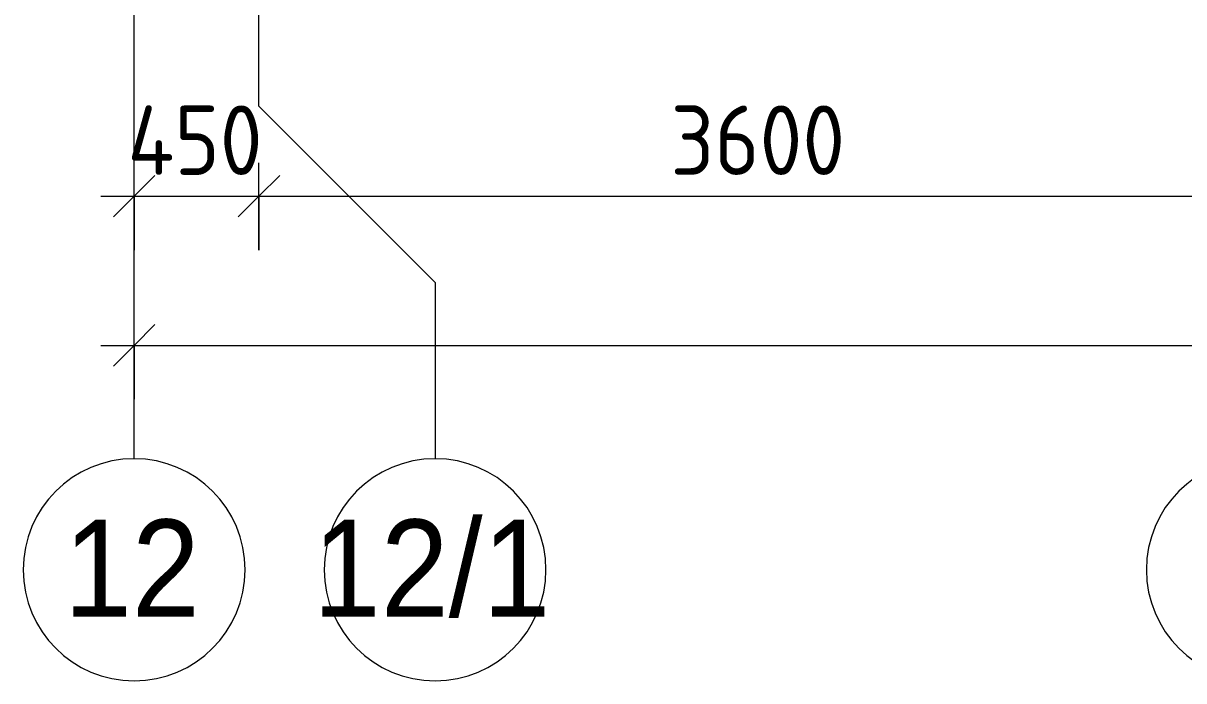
# Model space of a CAD drawing. Header units: millimetres. Extents: x 35316 to 242799, y -8553 to 29000.
# Drawn here: x 37910 to 42095, y -2706 to -338 of the extents above; entities that cross this region are included whole.
import ezdxf

# ---------------------------------------------------------------- set-up
doc = ezdxf.new("R2010")
doc.units = ezdxf.units.MM
for name, color, linetype, lineweight in [('A-ANNO-DIMS', 7, 'Continuous', 9), ('A-ANNO-DIMS-100', 7, 'Continuous', 9), ('Оси', 7, 'Continuous', 9), ('Оси-1', 7, 'Continuous', 20)]:
    doc.layers.add(name, color=color, linetype=linetype, lineweight=lineweight)
doc.styles.add('Arial', font='arial.ttf', dxfattribs={"width": 0.9, "height": 350})
doc.styles.add('ISOCPEUR', font='isocpeur.ttf', dxfattribs={"width": 0.9, "height": 250})
doc.dimstyles.new('ISO-2_5_0_9К_БОЛЬШОЙ', dxfattribs={"dimscale": 304.8, "dimtxt": 248.995294, "dimasz": 0.492126, "dimexe": 0.393701, "dimexo": 0.984252, "dimgap": 0, "dimtad": 1, "dimdec": 0, "dimrnd": 10, "dimzin": 0, "dimdsep": 46, "dimtxsty": 'ISOCPEUR', "dimblk1": 'OBLIQUE', "dimblk2": 'OBLIQUE', "dimsah": 1, "dimcen": 0.09, "dimdle": 0.393701, "dimazin": 0, "dimtfac": 1, "dimtdec": 4, "dimtix": 1, "dimtmove": 0, "dimatfit": 3, "dimfxl": 1, "dimtvp": 1, "dimtolj": 1, "dimtzin": 0, "dimarcsym": 2})

# ---------------------------------------------------------------- blocks, each defined once
blk = doc.blocks.new('Ось сетки - D8-29747960-План раскладки напольных покрытий 3 этажа в осях 12-23')
at = {"layer": 'Оси-1'}
for start, end in [(360, 180), (180, 360)]:
    blk.add_arc((0, 0), 4, start, end, dxfattribs=at)
blk = doc.blocks.new('DIMBLOCK26-План раскладки напольных покрытий 3 этажа в осях 12-23')
at = {"layer": 'A-ANNO-DIMS-100'}
for p, q in [((38310, -1692.1), (38310, -1378.2)), ((84560, -1692.1), (84560, -1378.2)), ((38190, -1498.2), (84680, -1498.2)), ((38310, -1498.2), (38310, -1692.1)), ((84560, -1498.2), (84560, -1692.1))]:
    blk.add_line(p, q, dxfattribs=at)
at = {"layer": 'A-ANNO-DIMS-100', "lineweight": 20}
for p, q in [((38310, -1498.2), (38385, -1423.2)), ((84560, -1498.2), (84635, -1423.2)), ((38310, -1498.2), (38235, -1573.2)), ((84560, -1498.2), (84485, -1573.2))]:
    blk.add_line(p, q, dxfattribs=at)
at = {"layer": 'A-ANNO-DIMS-100', "color": 0, "insert": (61028, -1171.6), "char_height": 250, "width": 976.828, "attachment_point": 1, "line_spacing_factor": 1.149209, "style": 'ISOCPEUR'}
blk.add_mtext('46250', dxfattribs=at)
blk = doc.blocks.new('_Oblique')
at = {"color": 0, "linetype": 'ByBlock', "lineweight": -2}
blk.add_line((-0.5, -0.5), (0.5, 0.5), dxfattribs=at)
blk = doc.blocks.new('DIMBLOCK27-План раскладки напольных покрытий 3 этажа в осях 12-23')
at = {"layer": 'A-ANNO-DIMS-100'}
for p, q in [((38310, -1154.7), (38310, -840.7)), ((38760, -1154.7), (38760, -840.7)), ((38190, -960.7), (38760, -960.7)), ((38310, -960.7), (38310, -1154.7)), ((38760, -960.7), (38760, -1154.7))]:
    blk.add_line(p, q, dxfattribs=at)
at = {"layer": 'A-ANNO-DIMS-100', "lineweight": 20}
for p, q in [((38310, -960.7), (38385, -885.7)), ((38760, -960.7), (38835, -885.7)), ((38310, -960.7), (38235, -1035.7)), ((38760, -960.7), (38685, -1035.7))]:
    blk.add_line(p, q, dxfattribs=at)
at = {"layer": 'A-ANNO-DIMS-100', "color": 0, "insert": (38286, -634.1), "char_height": 250, "width": 597.589, "attachment_point": 1, "line_spacing_factor": 1.149209, "style": 'ISOCPEUR'}
blk.add_mtext('450', dxfattribs=at)
blk = doc.blocks.new('DIMBLOCK28-План раскладки напольных покрытий 3 этажа в осях 12-23')
at = {"layer": 'A-ANNO-DIMS-100'}
for p, q in [((38760, -1154.7), (38760, -840.7)), ((42360, -1154.7), (42360, -840.7)), ((38760, -960.7), (42360, -960.7)), ((38760, -960.7), (38760, -1154.7)), ((42360, -960.7), (42360, -1154.7))]:
    blk.add_line(p, q, dxfattribs=at)
at = {"layer": 'A-ANNO-DIMS-100', "lineweight": 20}
for p, q in [((38760, -960.7), (38835, -885.7)), ((42360, -960.7), (42435, -885.7)), ((38760, -960.7), (38685, -1035.7)), ((42360, -960.7), (42285, -1035.7))]:
    blk.add_line(p, q, dxfattribs=at)
at = {"layer": 'A-ANNO-DIMS-100', "color": 0, "insert": (40244, -634.1), "char_height": 250, "width": 758.478, "attachment_point": 1, "line_spacing_factor": 1.149209, "style": 'ISOCPEUR'}
blk.add_mtext('3600', dxfattribs=at)

msp = doc.modelspace()

# ---------------------------------------------------------------- linework, layer by layer
at = {"layer": 'Оси'}
for p, q in [((38760, -636.3), (38760, 1863.7)), ((38310, -1906.3), (38310, 593.7)), ((38760, -636.3), (39395, -1271.3)), ((39395, -1271.3), (39395, -1906.3))]:
    msp.add_line(p, q, dxfattribs=at)

# ---------------------------------------------------------------- block references
at = {"layer": 'Оси-1', "xscale": 99.99999999999993, "yscale": 99.99999999999993, "zscale": 99.99999999999993}
for p in [(38310, -2306.3), (39395, -2306.3), (42360, -2306.3)]:
    msp.add_blockref('Ось сетки - D8-29747960-План раскладки напольных покрытий 3 этажа в осях 12-23', p, dxfattribs=at)

# ---------------------------------------------------------------- texts
at = {"layer": 'Оси', "char_height": 350, "attachment_point": 1, "style": 'Arial'}
for s, insert, width in [('12', (38057.4, -2125.6), 606.076), ('12/1', (38954.7, -2125.6), 1060.633)]:
    msp.add_mtext(s, dxfattribs=dict(at, insert=insert, width=width))

# ---------------------------------------------------------------- dimensions: what is measured, and where the dimension line sits
at = {"layer": 'A-ANNO-DIMS'}
for base, p1, p2, override, picture, middle in [((38760, -960.7), (38310, -854.7), (38760, -854.7), {"dimpost": '<>', "dimfxl": 450}, 'DIMBLOCK27-План раскладки напольных покрытий 3 этажа в осях 12-23', (38535, -835.7)), ((42360, -960.7), (38760, -854.7), (42360, -854.7), {"dimpost": '<>', "dimfxl": 3600}, 'DIMBLOCK28-План раскладки напольных покрытий 3 этажа в осях 12-23', (40560, -835.7)), ((84560, -1498.2), (38310, -1392.1), (84560, -1392.1), {"dimpost": '<>', "dimfxl": 46250}, 'DIMBLOCK26-План раскладки напольных покрытий 3 этажа в осях 12-23', (61435, -1373.2))]:
    dim = msp.add_linear_dim(base=base, p1=p1, p2=p2, dimstyle='ISO-2_5_0_9К_БОЛЬШОЙ', override=override, dxfattribs=at)
    dim.commit()
    dim.dimension.update_dxf_attribs({"geometry": picture, "text_midpoint": middle})

doc.saveas('drawing.dxf')
